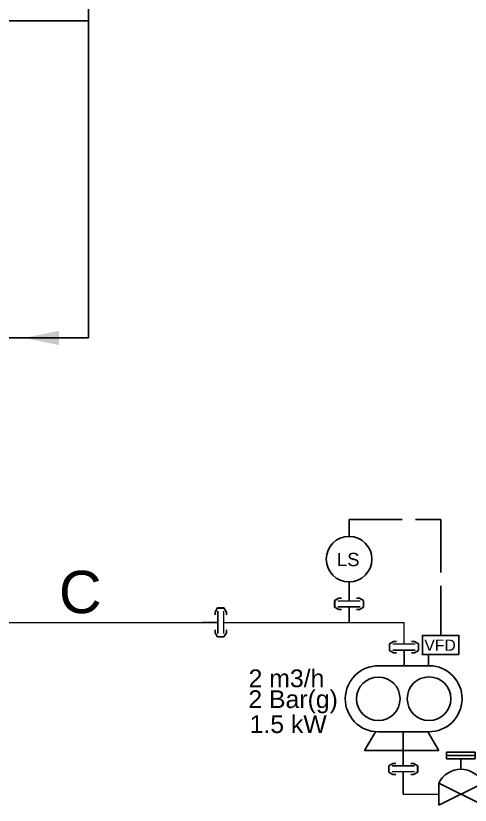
# Model space of a CAD drawing. Header units: inches. Extents: x 14435 to 21465, y 2728 to 7693.
# Drawn here: x 15720.2 to 15822.7, y 5764.3 to 5942.3 of the extents above; entities that cross this region are included whole.
import ezdxf

# ---------------------------------------------------------------- set-up
doc = ezdxf.new("R2010")
doc.units = ezdxf.units.IN
doc.header["$MEASUREMENT"] = 0
doc.linetypes.add('ACAD_ISO02W100', pattern=[15, 12, -3])
for name, color, linetype in [('A---SIGLD-CONN-EL', 7, 'Continuous'), ('P---AGITD-TEXT-25-35', 2, 'Continuous'), ('P---PLINB-CIPS024', 7, 'Continuous'), ('P---PLINB-CS042', 7, 'Continuous'), ('P---PLINB-DR-A008', 7, 'Continuous'), ('P---PLINB-HCUR003', 7, 'Continuous'), ('P---PLINB-PRO012', 7, 'Continuous'), ('P---PUMPD-TEXT-25-35', 7, 'Continuous'), ('P---STRND------25-35', 7, 'Continuous'), ('P---TANKB-V06', 7, 'Continuous')]:
    doc.layers.add(name, color=color, linetype=linetype)
doc.layers.add('Valve', color=6, linetype='Continuous', lineweight=25)
doc.styles.get("Standard").update_dxf_attribs({"font": 'arial.ttf'})

# ---------------------------------------------------------------- blocks, each defined once
blk = doc.blocks.new('rgyjryjyfrjfhjgfgj')
at = {"color": 0, "linetype": 'ByBlock'}
for p, q in [((716.48, 396.87), (717.39, 397.41)), ((717.39, 397.41), (718.05, 397.41)), ((722.07, 397.41), (721.4, 397.41)), ((722.97, 396.87), (722.07, 397.41)), ((716.48, 396.87), (716.48, 395.42)), ((716.48, 395.42), (717.39, 394.88)), ((722.97, 395.42), (722.07, 394.88)), ((722.97, 395.42), (722.97, 396.87)), ((717.39, 394.88), (718.05, 394.88)), ((722.07, 394.88), (721.4, 394.88))]:
    blk.add_line(p, q, dxfattribs=at)
at = {"color": 6, "linetype": 'ByBlock'}
blk.add_line((719.73, 391.95), (719.73, 395.48), dxfattribs=at)
at = {"color": 1, "linetype": 'ByBlock', "lineweight": 15}
blk.add_lwpolyline([(717.23, 396.8), (722.23, 396.8)], dxfattribs=at)
at = {"color": 6, "linetype": 'ByBlock'}
blk.add_lwpolyline([(717.23, 395.48), (722.23, 395.48)], dxfattribs=at)
blk = doc.blocks.new('phi_15906742612')
at = {"color": 0, "linetype": 'ByBlock'}
blk.add_line((-3.24, 3.47), (-3.24, 4.92), dxfattribs=at)
blk.add_blockref('rgyjryjyfrjfhjgfgj', (-719.73, -391.95), dxfattribs=at)
at = {"flags": 1}
for p, rotation in [((0, 4.85), 90), ((0, 0), 270)]:
    blk.add_attdef('PHI_CONNECTIONPOINT', p, '', height=0.1, rotation=rotation, dxfattribs=at)
blk = doc.blocks.new('phi_15825218758')
at = {"color": 0, "linetype": 'ByBlock'}
blk.add_line((-3.24, 3.47), (-3.24, 4.92), dxfattribs=at)
blk.add_blockref('rgyjryjyfrjfhjgfgj', (-719.73, -391.95), dxfattribs=at)
at = {"flags": 1}
for p, rotation in [((0, 4.85), 90), ((0, 0), 270)]:
    blk.add_attdef('PHI_CONNECTIONPOINT', p, '', height=0.1, rotation=rotation, dxfattribs=at)
blk = doc.blocks.new('ADV')
at = {"color": 6}
blk.add_arc((1709.4, 811.99), 5.59, 26.5651, 153.4349, dxfattribs=at)
at = {"layer": 'Valve'}
for p, q in [((1706.18, 821.46), (1712.63, 821.46)), ((1706.18, 821.46), (1706.18, 819.98)), ((1706.18, 820.72), (1712.63, 820.72)), ((1712.63, 821.46), (1712.63, 819.98)), ((1706.18, 819.98), (1712.63, 819.98)), ((1709.4, 817.58), (1709.4, 819.98)), ((1704.4, 814.49), (1704.4, 809.49)), ((1714.4, 814.49), (1704.4, 809.49)), ((1704.4, 814.49), (1714.4, 809.49)), ((1714.4, 814.49), (1714.4, 809.49))]:
    blk.add_line(p, q, dxfattribs=at)
blk = doc.blocks.new('phi_159068224056')
at = {"color": 0, "linetype": 'ByBlock'}
blk.add_blockref('ADV', (-1709.4, -811.99), dxfattribs=at)
at = {"flags": 1}
blk.add_attdef('PHI_CONNECTIONPOINT', (-5, 0), '', height=0.1, rotation=180, dxfattribs=at)
for tag, p in [('PHI_INSERTPOINT', (0, 0)), ('PHI_CONNECTIONPOINT', (5, 0))]:
    blk.add_attdef(tag, p, '', height=0.1, dxfattribs=at)
at = {"color": 7}
for tag, p in [('PRJ_TAG_B', (-12.54, -6.47)), ('DNCALC', (-8.39, -11.88))]:
    blk.add_attdef(tag, p, '', height=3.5, dxfattribs=at)

msp = doc.modelspace()

# ---------------------------------------------------------------- linework, layer by layer
at = {"color": 0}
msp.add_line((15795.38, 5814.62), (15795.38, 5810.35), dxfattribs=at)
for p, q in [((15813.32, 5798.26), (15813.32, 5795.74)), ((15802.06, 5795.72), (15813.49, 5795.74)), ((15801.36, 5780.85), (15798.87, 5776.65)), ((15813.31, 5780.85), (15801.89, 5780.83)), ((15807.6, 5776.65), (15807.6, 5780.84)), ((15813.15, 5780.85), (15815.64, 5776.65)), ((15798.87, 5776.65), (15815.64, 5776.65))]:
    msp.add_line(p, q)
at = {"color": 4, "ltscale": 5}
msp.add_line((15807.6, 5771.8), (15807.6, 5766.78), dxfattribs=at)
at = {"elevation": -0.01}
msp.add_lwpolyline([(15820.16, 5798.26), (15811.92, 5798.26), (15811.92, 5802.55), (15820.16, 5802.55)], close=True, dxfattribs=at)
at = {"color": 0, "linetype": 'ByBlock'}
msp.add_circle((15795.38, 5819.76), 5.14, dxfattribs=at)
for centre in [(15801.97, 5788.27), (15813.4, 5788.29)]:
    msp.add_circle(centre, 4.91)
for centre, start, end in [((15801.97, 5788.27), 89.3175, 269.3175), ((15813.4, 5788.29), 269.3175, 89.3175)]:
    msp.add_arc(centre, 7.45, start, end)
at = {"layer": 'A---SIGLD-CONN-EL', "color": 3, "linetype": 'ACAD_ISO02W100'}
for points, elevation in [([(15795.38, 5824.9), (15795.38, 5828.73)], 0), ([(15795.38, 5828.73), (15816.04, 5828.73)], 0), ([(15816.04, 5828.73), (15816.04, 5802.55)], -0.01)]:
    msp.add_lwpolyline(points, dxfattribs=dict(at, elevation=elevation))
at = {"layer": 'P---PLINB-CS042', "color": 32, "linetype": 'Continuous', "ltscale": 0.1}
for p, q in [((15626.6, 5941.16), (15736.64, 5941.16)), ((15658.83, 5869.64), (15736.64, 5869.64))]:
    msp.add_line(p, q, dxfattribs=at)
msp.add_lwpolyline([(15736.64, 6228.83), (15736.64, 5869.64)], dxfattribs=at)
msp.add_solid([(15730, 5871.25), (15722, 5869.64), (15730, 5868.03)], dxfattribs=at)
at = {"layer": 'P---PLINB-PRO012', "color": 4, "linetype": 'Continuous', "lineweight": 0, "ltscale": 0.1}
for p, q in [((15597.77, 5805.5), (15762.26, 5805.5)), ((15767.11, 5805.5), (15807.77, 5805.5)), ((15807.77, 5800.58), (15807.77, 5805.5)), ((15807.6, 5766.78), (15815.58, 5766.78))]:
    msp.add_line(p, q, dxfattribs=at)

# ---------------------------------------------------------------- block references
at = {"layer": 'P---PLINB-CIPS024'}
msp.add_blockref('phi_15825218758', (15795.38, 5805.5), dxfattribs=at)
at = {"layer": 'P---PLINB-DR-A008', "xscale": -1}
msp.add_blockref('phi_15825218758', (15807.77, 5795.73), dxfattribs=at)
at = {"layer": 'P---PLINB-DR-A008', "rotation": 180}
msp.add_blockref('phi_15825218758', (15807.6, 5776.65), dxfattribs=at)
at = {"layer": 'P---PLINB-HCUR003', "rotation": 269.9769685061095}
msp.add_blockref('phi_15906742612', (15762.25, 5805.5), dxfattribs=at)
at = {"layer": 'P---TANKB-V06'}
msp.add_blockref('phi_159068224056', (15820.58, 5766.78), dxfattribs=at)

# ---------------------------------------------------------------- texts
at = {"color": 0, "linetype": 'ByBlock'}
msp.add_text('LS', height=3, dxfattribs=at).set_placement((15792.62, 5818.18))
at = {"insert": (15772.96, 5784.56), "char_height": 4, "width": 21.212, "attachment_point": 1}
msp.add_mtext('1.5 kW', dxfattribs=at)
at = {"layer": 'P---AGITD-TEXT-25-35', "color": 4}
msp.add_text('C', height=9.55, dxfattribs=at).set_placement((15729.96, 5807.58))
at = {"layer": 'P---PUMPD-TEXT-25-35', "color": 7}
for s, p in [('2 m3/h', (15772.73, 5790.89)), ('2 Bar(g)', (15772.67, 5786.19))]:
    msp.add_text(s, height=4, dxfattribs=at).set_placement(p)
at = {"layer": 'P---STRND------25-35', "insert": (15819.43, 5801.63), "char_height": 2.533, "attachment_point": 3}
msp.add_mtext_dynamic_manual_height_columns('VFD', width=1.7157, gutter_width=0.0557, heights=[0], dxfattribs=at)

doc.saveas('drawing.dxf')
